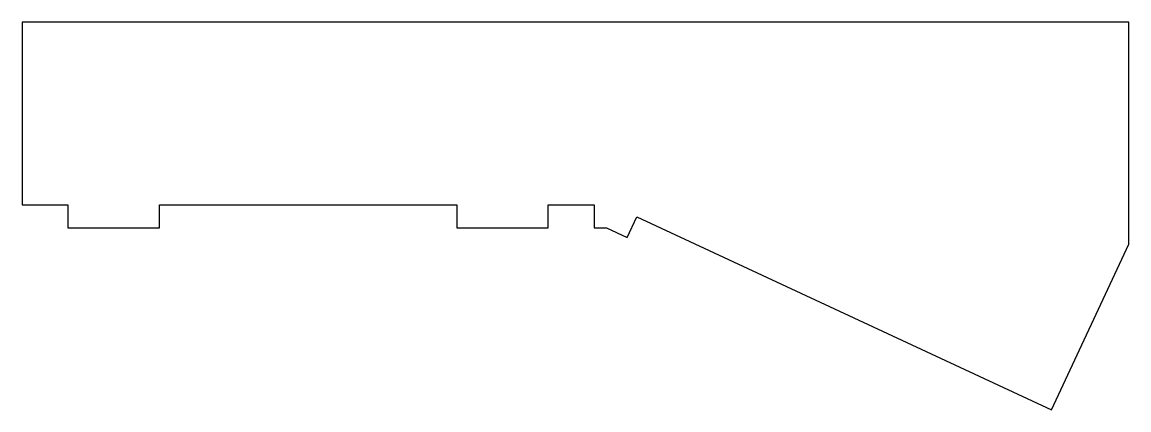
# Model space of a CAD drawing. Header units: inches. Extents: x 0 to 6.05, y -1.12 to 1.
import ezdxf

# ---------------------------------------------------------------- set-up
doc = ezdxf.new("R2010")
doc.units = ezdxf.units.IN
doc.header["$MEASUREMENT"] = 0

msp = doc.modelspace()

# ---------------------------------------------------------------- linework, layer by layer
msp.add_lwpolyline([(0, 1), (0, 0), (0.25, 0), (0.25, -0.125), (0.75, -0.125), (0.75, 0), (2.375, 0), (2.375, -0.125), (2.875, -0.125), (2.875, 0), (3.125, 0), (3.125, -0.125), (3.1925, -0.125), (3.3058, -0.1778), (3.3586, -0.0645), (5.6244, -1.1211), (6.047, -0.2148), (6.047, 1)], close=True)

doc.saveas('drawing.dxf')
